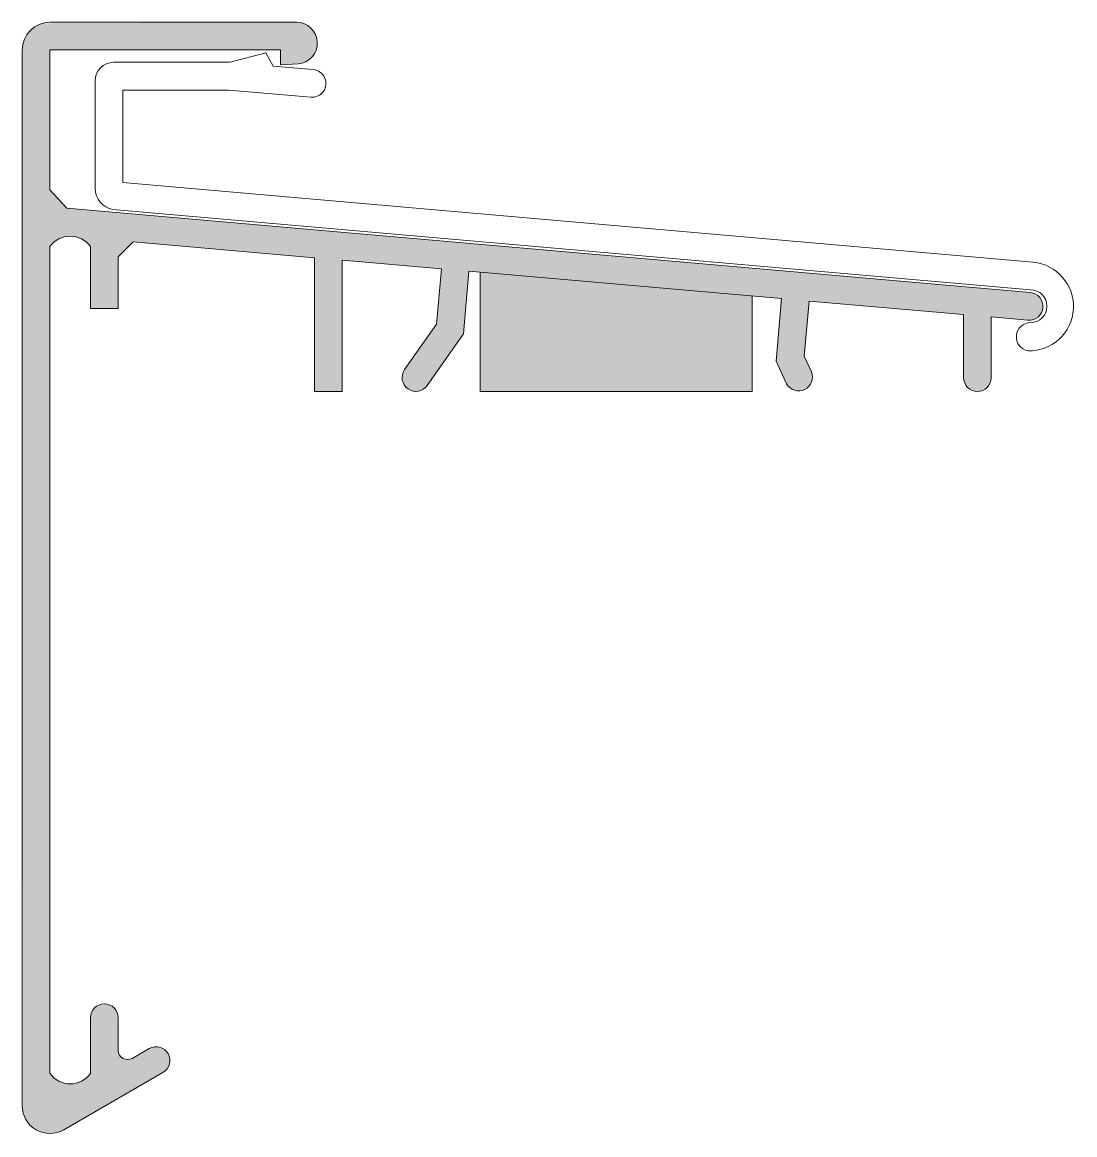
# Model space of a CAD drawing. Header units: metres. Extents: x -9.6 to 47.4, y -40.3 to 20.
import ezdxf

# ---------------------------------------------------------------- set-up
doc = ezdxf.new("R2010")
doc.units = ezdxf.units.M
doc.layers.add('A-DETL-GENF', color=92, linetype='Continuous', lineweight=18)

# ---------------------------------------------------------------- blocks, each defined once
blk = doc.blocks.new('41 compri monotrim - CAmono 60-354848-00_0 Basismaterialen')
at = {"layer": 'A-DETL-GENF'}
for points in [[(-7.999, -40.2), (-7.656, -40.139), (-7.337, -40.001), (-1.806, -36.779), (-1.612, -36.443), (-1.612, -36.055), (-1.687, -35.874), (-1.962, -35.599), (-2.337, -35.499), (-2.712, -35.599), (-3.757, -36.183), (-4.016, -36.183), (-4.24, -36.054), (-4.37, -35.83), (-4.387, -35.7), (-4.412, -33.738), (-4.487, -33.557), (-4.762, -33.283), (-5.137, -33.182), (-5.512, -33.283), (-5.786, -33.557), (-5.887, -33.932), (-5.887, -36.932), (-6.099, -37.176), (-6.364, -37.361), (-6.666, -37.477), (-6.987, -37.516), (-7.307, -37.477), (-7.609, -37.361), (-7.874, -37.176), (-8.087, -36.932), (-8.087, 7.842), (-7.871, 8.08), (-7.606, 8.26), (-7.305, 8.373), (-6.987, 8.411), (-6.668, 8.373), (-6.368, 8.26), (-6.102, 8.08), (-5.887, 7.842), (-5.887, 4.493), (-4.387, 4.493), (-4.387, 7.29), (-3.578, 8.098), (6.243, 7.24), (6.243, -0.001), (7.743, -0.001), (7.743, 7.109), (13.121, 6.639), (12.859, 3.65), (11.129, 1.179), (10.996, 0.814), (11.064, 0.432), (11.313, 0.134), (11.678, 0.002), (11.874, 0.01), (12.225, 0.174), (12.358, 0.319), (14.319, 3.119), (14.615, 6.508), (31.55, 5.026), (31.254, 1.637), (31.827, 0.408), (32.087, 0.142), (32.444, 0.033), (32.808, 0.108), (33.092, 0.349), (33.225, 0.697), (33.176, 1.065), (32.783, 1.907), (33.044, 4.896), (41.413, 4.162), (41.439, 0.554), (41.633, 0.218), (41.969, 0.024), (42.358, 0.024), (42.694, 0.218), (42.813, 0.374), (42.913, 0.749), (42.913, 4.031), (45.094, 3.866), (45.445, 4.03), (45.668, 4.348), (45.702, 4.735), (45.486, 5.134), (45.22, 5.309), (45.029, 5.352), (-7.174, 9.919), (-8.087, 10.915), (-8.087, 18.499), (4.413, 18.499), (4.413, 17.699), (5.643, 17.798), (5.901, 17.927), (6.117, 18.117), (6.278, 18.355), (6.374, 18.627), (6.399, 18.913), (6.351, 19.197), (6.232, 19.459), (6.052, 19.683), (5.82, 19.855), (5.553, 19.962), (5.268, 19.999), (-8.475, 19.947), (-8.837, 19.798), (-9.147, 19.559), (-9.386, 19.249), (-9.535, 18.887), (-9.587, 18.499), (-9.546, -39.048), (-9.427, -39.376), (-9.236, -39.667), (-8.982, -39.906), (-8.681, -40.08), (-8.347, -40.18)], [(29.965, -0.001), (29.965, 5.165), (15.222, 6.455), (15.222, -0.001)]]:
    blk.add_hatch(color=256, dxfattribs=at).paths.add_polyline_path(points)
for p, q in [((5.268, 19.999), (-8.087, 19.999)), ((-9.587, 18.499), (-9.587, -38.702)), ((-8.087, 10.915), (-8.087, 18.499)), ((-8.087, 18.499), (4.413, 18.499)), ((3.612, 18.349), (1.669, 17.828)), ((4.014, 17.623), (3.612, 18.349)), ((4.413, 18.499), (4.413, 17.699)), ((1.669, 17.828), (-4.637, 17.828)), ((6.179, 17.434), (4.014, 17.623)), ((4.413, 17.699), (5.362, 17.738)), ((-5.637, 16.828), (-5.637, 11)), ((-4.137, 16.328), (1.603, 16.328)), ((-4.137, 11.309), (-4.137, 16.328)), ((1.603, 16.328), (6.048, 15.939)), ((-7.174, 9.919), (-8.087, 10.915)), ((45.173, 6.995), (-4.137, 11.309)), ((45.029, 5.352), (-7.174, 9.919)), ((-4.672, 9.85), (45.042, 5.501)), ((-8.087, -36.932), (-8.087, 7.842)), ((-5.887, 7.842), (-5.887, 4.493)), ((-4.387, 7.29), (-3.578, 8.098)), ((-3.578, 8.098), (6.243, 7.24)), ((-4.387, 4.493), (-4.387, 7.29)), ((6.243, 7.24), (6.243, -0.001)), ((7.743, -0.001), (7.743, 7.109)), ((7.743, 7.109), (13.121, 6.639)), ((13.121, 6.639), (12.859, 3.65)), ((14.319, 3.119), (14.615, 6.508)), ((14.615, 6.508), (31.55, 5.026)), ((31.55, 5.026), (31.254, 1.637)), ((32.783, 1.907), (33.044, 4.896)), ((33.044, 4.896), (41.413, 4.162)), ((-5.887, 4.493), (-4.387, 4.493)), ((12.859, 3.65), (11.129, 1.179)), ((41.413, 4.162), (41.413, 0.749)), ((42.913, 0.749), (42.913, 4.031)), ((42.913, 4.031), (44.898, 3.857)), ((12.358, 0.319), (14.319, 3.119)), ((33.176, 1.065), (32.783, 1.907)), ((31.254, 1.637), (31.827, 0.408)), ((6.243, -0.001), (7.743, -0.001)), ((-5.887, -33.932), (-5.887, -36.932)), ((-4.387, -35.7), (-4.387, -33.932)), ((-2.712, -35.599), (-3.637, -36.133)), ((-7.337, -40.001), (-1.962, -36.898))]:
    blk.add_line(p, q, dxfattribs=at)
at = {"layer": 'A-DETL-GENF', "lineweight": 13}
for p, q in [((15.222, 6.455), (15.222, -0.001)), ((29.965, -0.001), (29.965, 5.165)), ((15.222, -0.001), (29.965, -0.001))]:
    blk.add_line(p, q, dxfattribs=at)
at = {"layer": 'A-DETL-GENF'}
for centre, radius, start, end in [((-8.087, 18.499), 1.5, 90, 180), ((5.268, 18.866), 1.132, 274.76127, 90), ((-4.637, 16.828), 1, 90, 180), ((6.114, 16.686), 0.75, 264.99943, 85.00145), ((-4.469, 11), 1.167, 180, 260.00011), ((-6.987, 7.062), 1.348, 35.33497, 144.66503), ((44.963, 4.6), 2.405, 268.68843, 85.00016), ((45.042, 4.613), 0.888, 270, 90), ((44.963, 4.605), 0.75, 265.00513, 84.99998), ((45.042, 2.954), 0.77, 90, 260.00011), ((11.743, 0.749), 0.75, 145.00456, 325.00076), ((32.478, 0.784), 0.752, 209.99636, 22.00364), ((42.163, 0.749), 0.75, 180, 360), ((-5.137, -33.932), 0.75, 360, 180), ((-2.337, -36.249), 0.75, 300.00011, 119.99909), ((-3.887, -35.7), 0.5, 180, 299.99909), ((-6.987, -36.188), 1.328, 214.07446, 325.92554), ((-8.087, -38.702), 1.5, 180, 300.00011)]:
    blk.add_arc(centre, radius, start, end, dxfattribs=at)

msp = doc.modelspace()

# ---------------------------------------------------------------- block references
msp.add_blockref('41 compri monotrim - CAmono 60-354848-00_0 Basismaterialen', (0, 0))

doc.saveas('drawing.dxf')
